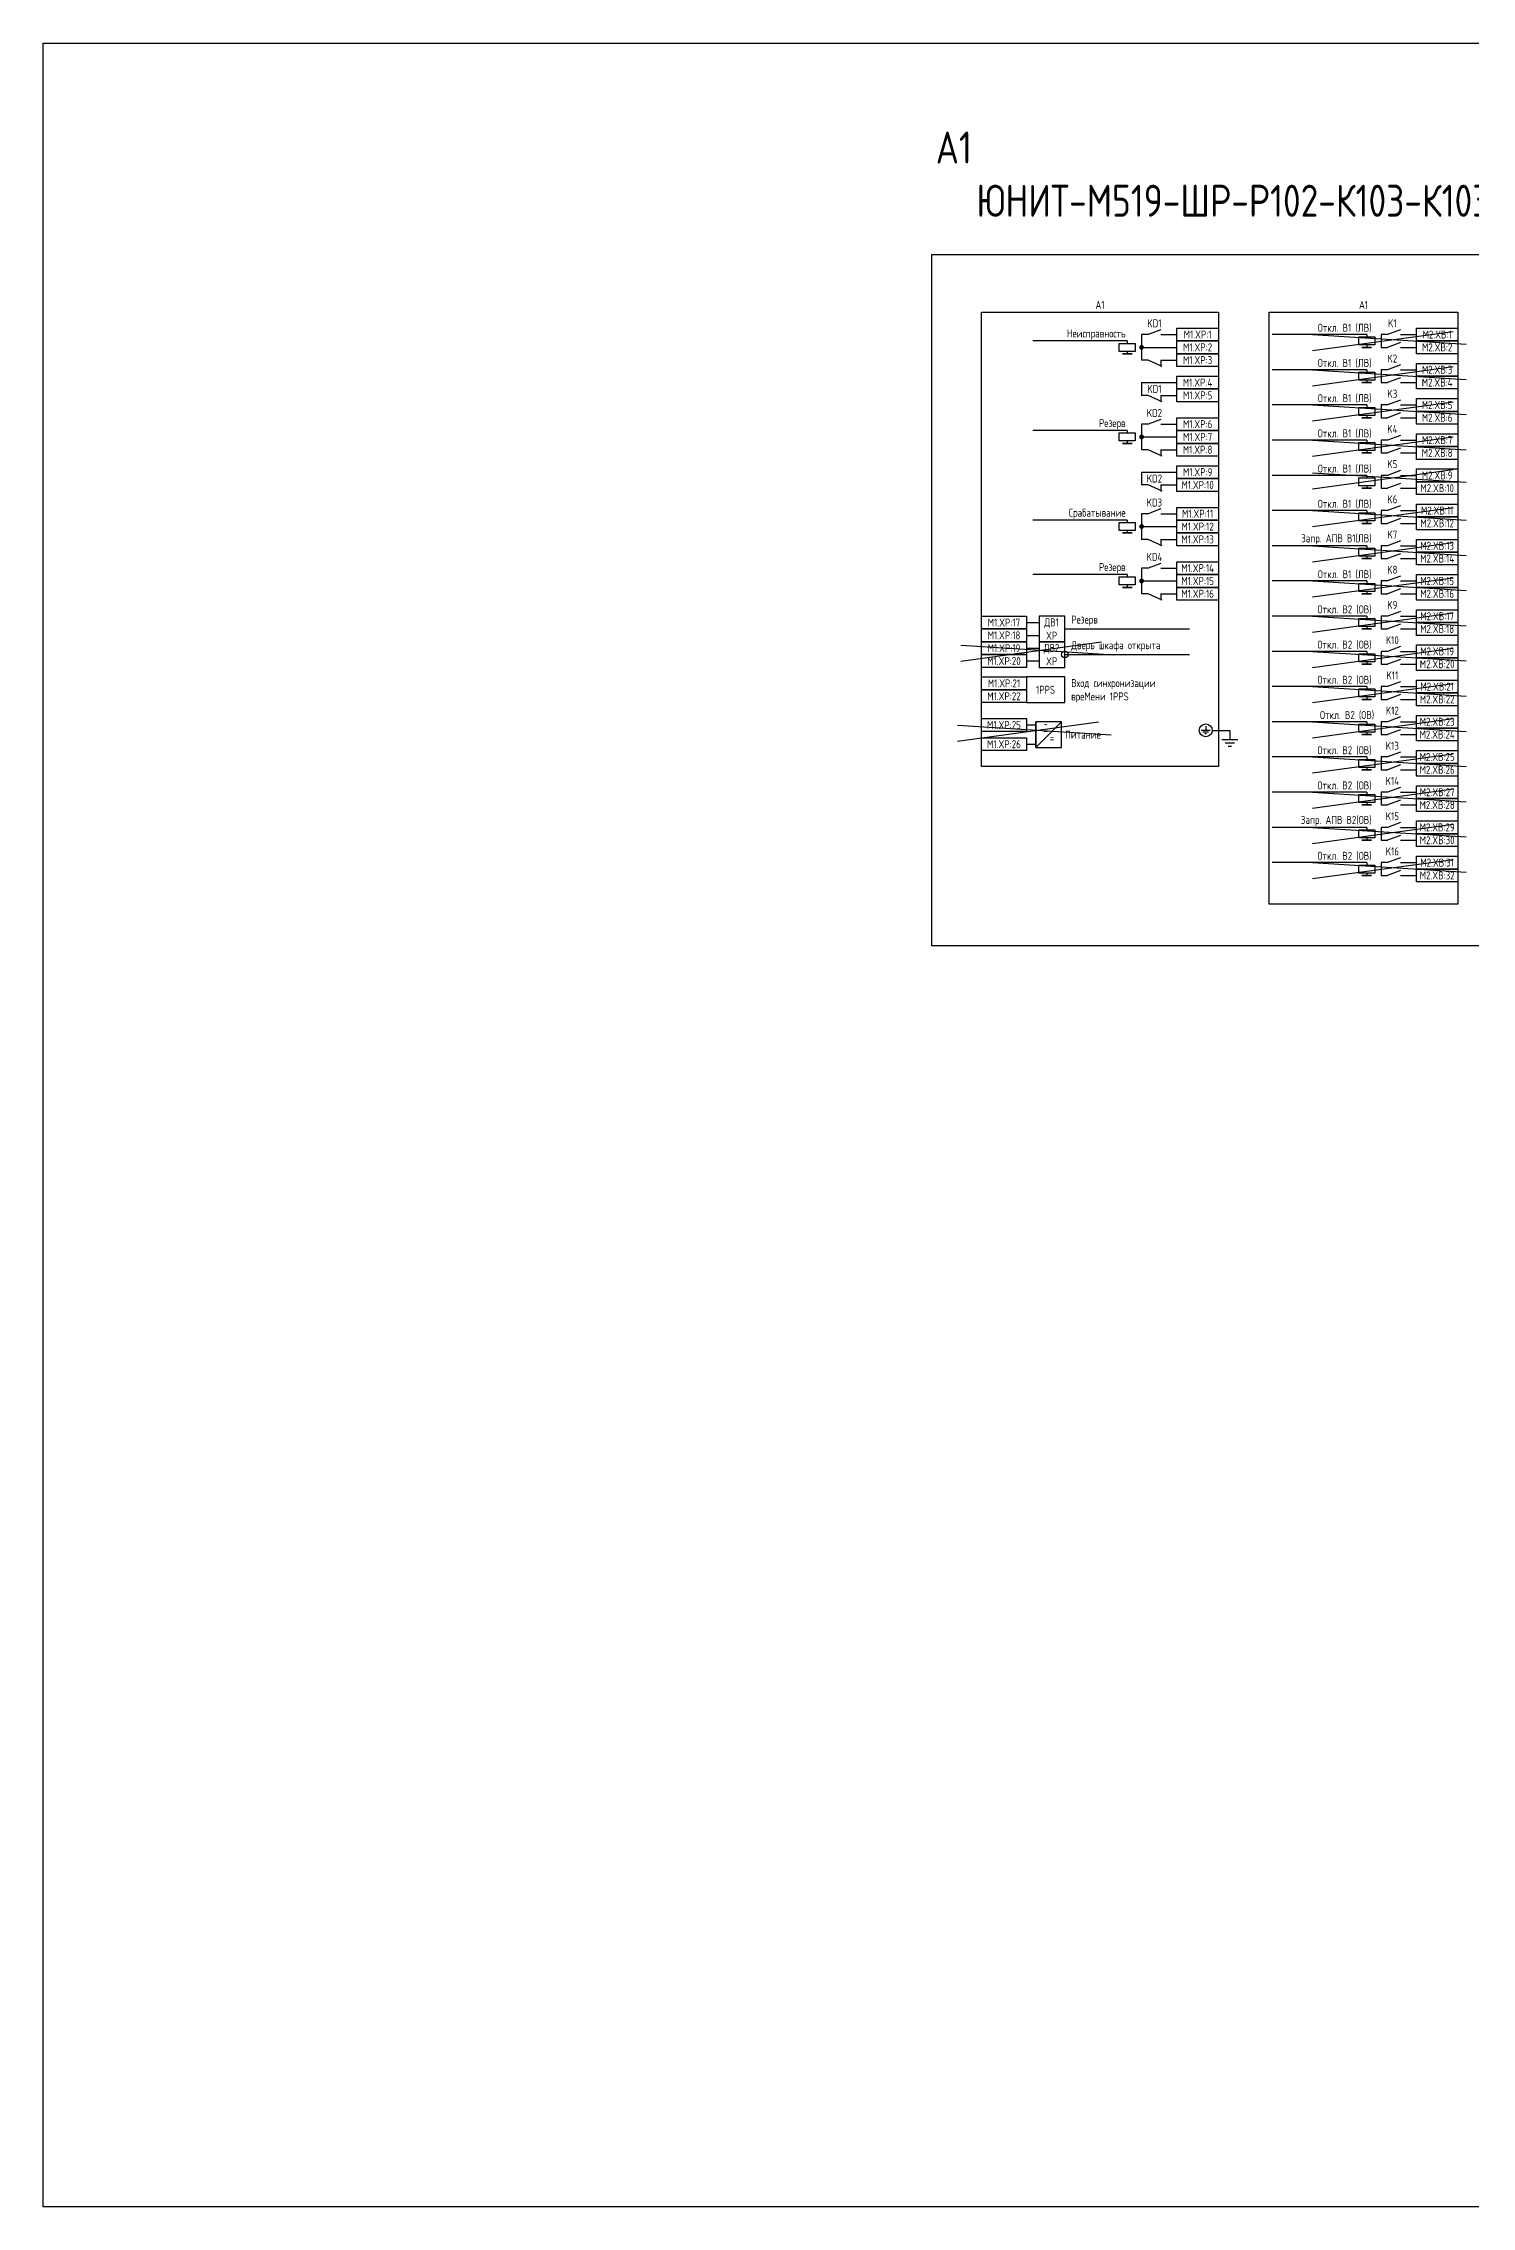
# Model space of a CAD drawing. Header units: millimetres. Extents: x -1117 to 3702, y -90 to 586.
# Drawn here: x -1117 to -671, y -90 to 586 of the extents above; entities that cross this region are included whole.
import ezdxf

# ---------------------------------------------------------------- set-up
doc = ezdxf.new("R2010")
doc.units = ezdxf.units.MM
doc.styles.add('Gost_type_A', font='GOST_A.TTF')

# ---------------------------------------------------------------- blocks, each defined once
blk = doc.blocks.new('POINT')
at = {"const_width": 0.75}
blk.add_lwpolyline([(-0.375, 0, 1), (0.375, 0, 1)], format="xyb", close=True, dxfattribs=at)

msp = doc.modelspace()

# ---------------------------------------------------------------- linework, layer by layer
at = {"ltscale": 1.08}
for p, q in [((-772.31, 494.99), (-774.31, 494.99)), ((-774.31, 494.99), (-774.31, 486.99)), ((-768.31, 494.99), (-763.31, 494.99)), ((-697.48, 494.99), (-699.48, 494.99)), ((-699.48, 494.99), (-699.48, 490.99)), ((-693.48, 494.99), (-688.48, 494.99)), ((-774.31, 490.99), (-763.31, 490.99)), ((-772.31, 486.99), (-774.31, 486.99)), ((-768.31, 486.99), (-763.31, 486.99)), ((-699.48, 490.99), (-697.48, 490.99)), ((-693.48, 490.99), (-688.48, 490.99)), ((-774.31, 479.99), (-763.31, 479.99)), ((-697.48, 483.99), (-699.48, 483.99)), ((-699.48, 483.99), (-699.48, 479.99)), ((-699.48, 479.99), (-697.48, 479.99)), ((-693.48, 483.99), (-688.48, 483.99)), ((-693.48, 479.99), (-688.48, 479.99)), ((-772.31, 475.99), (-774.31, 475.99)), ((-768.31, 475.99), (-763.31, 475.99)), ((-772.31, 466.99), (-774.31, 466.99)), ((-774.31, 466.99), (-774.31, 458.99)), ((-768.31, 466.99), (-763.31, 466.99)), ((-697.48, 472.99), (-699.48, 472.99)), ((-699.48, 472.99), (-699.48, 468.99)), ((-699.48, 468.99), (-697.48, 468.99)), ((-693.48, 472.99), (-688.48, 472.99)), ((-693.48, 468.99), (-688.48, 468.99)), ((-774.31, 462.99), (-763.31, 462.99)), ((-697.48, 461.99), (-699.48, 461.99)), ((-699.48, 461.99), (-699.48, 457.99)), ((-693.48, 461.99), (-688.48, 461.99)), ((-772.31, 458.99), (-774.31, 458.99)), ((-768.31, 458.99), (-763.31, 458.99)), ((-699.48, 457.99), (-697.48, 457.99)), ((-693.48, 457.99), (-688.48, 457.99)), ((-774.31, 451.99), (-763.31, 451.99)), ((-772.31, 447.99), (-774.31, 447.99)), ((-768.31, 447.99), (-763.31, 447.99)), ((-697.48, 450.99), (-699.48, 450.99)), ((-699.48, 450.99), (-699.48, 446.99)), ((-699.48, 446.99), (-697.48, 446.99)), ((-693.48, 450.99), (-688.48, 450.99)), ((-693.48, 446.99), (-688.48, 446.99)), ((-697.48, 439.99), (-699.48, 439.99)), ((-699.48, 439.99), (-699.48, 435.99)), ((-693.48, 439.99), (-688.48, 439.99)), ((-772.31, 438.99), (-774.31, 438.99)), ((-774.31, 438.99), (-774.31, 430.99)), ((-774.31, 434.99), (-763.31, 434.99)), ((-768.31, 438.99), (-763.31, 438.99)), ((-699.48, 435.99), (-697.48, 435.99)), ((-693.48, 435.99), (-688.48, 435.99)), ((-772.31, 430.99), (-774.31, 430.99)), ((-768.31, 430.99), (-763.31, 430.99)), ((-697.48, 428.99), (-699.48, 428.99)), ((-699.48, 428.99), (-699.48, 424.99)), ((-693.48, 428.99), (-688.48, 428.99)), ((-772.31, 421.99), (-774.31, 421.99)), ((-774.31, 421.99), (-774.31, 413.99)), ((-768.31, 421.99), (-763.31, 421.99)), ((-699.48, 424.99), (-697.48, 424.99)), ((-693.48, 424.99), (-688.48, 424.99)), ((-774.31, 417.99), (-763.31, 417.99)), ((-772.31, 413.99), (-774.31, 413.99)), ((-768.31, 413.99), (-763.31, 413.99)), ((-697.48, 417.99), (-699.48, 417.99)), ((-699.48, 417.99), (-699.48, 413.99)), ((-699.48, 413.99), (-697.48, 413.99)), ((-693.48, 417.99), (-688.48, 417.99)), ((-693.48, 413.99), (-688.48, 413.99)), ((-697.48, 406.99), (-699.48, 406.99)), ((-699.48, 406.99), (-699.48, 402.99)), ((-693.48, 406.99), (-688.48, 406.99)), ((-699.48, 402.99), (-697.48, 402.99)), ((-693.48, 402.99), (-688.48, 402.99)), ((-697.48, 395.99), (-699.48, 395.99)), ((-699.48, 395.99), (-699.48, 391.99)), ((-693.48, 395.99), (-688.48, 395.99)), ((-699.48, 391.99), (-697.48, 391.99)), ((-693.48, 391.99), (-688.48, 391.99)), ((-697.48, 384.99), (-699.48, 384.99)), ((-699.48, 384.99), (-699.48, 380.99)), ((-699.48, 380.99), (-697.48, 380.99)), ((-693.48, 384.99), (-688.48, 384.99)), ((-693.48, 380.99), (-688.48, 380.99)), ((-697.48, 373.99), (-699.48, 373.99)), ((-699.48, 373.99), (-699.48, 369.99)), ((-693.48, 373.99), (-688.48, 373.99)), ((-699.48, 369.99), (-697.48, 369.99)), ((-693.48, 369.99), (-688.48, 369.99)), ((-697.48, 362.99), (-699.48, 362.99)), ((-699.48, 362.99), (-699.48, 358.99)), ((-699.48, 358.99), (-697.48, 358.99)), ((-693.48, 362.99), (-688.48, 362.99)), ((-693.48, 358.99), (-688.48, 358.99)), ((-697.48, 351.99), (-699.48, 351.99)), ((-699.48, 351.99), (-699.48, 347.99)), ((-693.48, 351.99), (-688.48, 351.99)), ((-699.48, 347.99), (-697.48, 347.99)), ((-693.48, 347.99), (-688.48, 347.99)), ((-697.48, 340.99), (-699.48, 340.99)), ((-699.48, 340.99), (-699.48, 336.99)), ((-693.48, 340.99), (-688.48, 340.99)), ((-699.48, 336.99), (-697.48, 336.99)), ((-693.48, 336.99), (-688.48, 336.99)), ((-697.48, 329.99), (-699.48, 329.99)), ((-699.48, 329.99), (-699.48, 325.99)), ((-699.48, 325.99), (-697.48, 325.99)), ((-693.48, 329.99), (-688.48, 329.99)), ((-693.48, 325.99), (-688.48, 325.99))]:
    msp.add_line(p, q, dxfattribs=at)
at = {"ltscale": 4.32}
for p, q in [((-768.31, 496.49), (-772.31, 494.99)), ((-693.48, 496.49), (-697.48, 494.99)), ((-767.92, 485), (-772.31, 486.99)), ((-693.48, 492.49), (-697.48, 490.99)), ((-693.48, 485.49), (-697.48, 483.99)), ((-693.48, 481.49), (-697.48, 479.99)), ((-767.92, 474), (-772.31, 475.99)), ((-693.48, 474.49), (-697.48, 472.99)), ((-768.31, 468.49), (-772.31, 466.99)), ((-693.48, 470.49), (-697.48, 468.99)), ((-693.48, 463.49), (-697.48, 461.99)), ((-767.92, 457), (-772.31, 458.99)), ((-693.48, 459.49), (-697.48, 457.99)), ((-767.92, 446), (-772.31, 447.99)), ((-693.48, 452.49), (-697.48, 450.99)), ((-693.48, 448.49), (-697.48, 446.99)), ((-768.31, 440.49), (-772.31, 438.99)), ((-693.48, 441.49), (-697.48, 439.99)), ((-693.48, 437.49), (-697.48, 435.99)), ((-767.92, 429), (-772.31, 430.99)), ((-693.48, 430.49), (-697.48, 428.99)), ((-693.48, 426.49), (-697.48, 424.99)), ((-768.31, 423.49), (-772.31, 421.99)), ((-693.48, 419.49), (-697.48, 417.99)), ((-767.92, 412), (-772.31, 413.99)), ((-693.48, 415.49), (-697.48, 413.99)), ((-693.48, 408.49), (-697.48, 406.99)), ((-693.48, 404.49), (-697.48, 402.99)), ((-693.48, 397.49), (-697.48, 395.99)), ((-693.48, 393.49), (-697.48, 391.99)), ((-693.48, 386.49), (-697.48, 384.99)), ((-693.48, 382.49), (-697.48, 380.99)), ((-754.28, 372.6), (-754.28, 371.31)), ((-693.48, 375.49), (-697.48, 373.99)), ((-752.86, 371.31), (-755.71, 371.31)), ((-753.43, 370.74), (-755.14, 370.74)), ((-754, 370.18), (-754.57, 370.18)), ((-744.25, 368.31), (-749.25, 368.31)), ((-745.25, 367.31), (-748.25, 367.31)), ((-746.25, 366.31), (-747.25, 366.31)), ((-746.75, 371.31), (-746.75, 368.31)), ((-693.48, 371.49), (-697.48, 369.99)), ((-693.48, 364.49), (-697.48, 362.99)), ((-693.48, 360.49), (-697.48, 358.99)), ((-693.48, 353.49), (-697.48, 351.99)), ((-693.48, 349.49), (-697.48, 347.99)), ((-693.48, 342.49), (-697.48, 340.99)), ((-693.48, 338.49), (-697.48, 336.99)), ((-693.48, 331.49), (-697.48, 329.99)), ((-693.48, 327.49), (-697.48, 325.99))]:
    msp.add_line(p, q, dxfattribs=at)
for p, q in [((-703.98, 494.99), (-733.48, 494.99)), ((-703.98, 494.99), (-703.98, 494.24)), ((-778.81, 492.99), (-808.31, 492.99)), ((-778.81, 492.99), (-778.81, 492.24)), ((-778.81, 489.74), (-778.81, 488.99)), ((-768.31, 486.99), (-768.31, 484.99)), ((-703.98, 491.74), (-703.98, 490.99)), ((-774.31, 479.99), (-774.31, 475.99)), ((-703.98, 483.99), (-733.48, 483.99)), ((-703.98, 483.99), (-703.98, 483.24)), ((-703.98, 480.74), (-703.98, 479.99)), ((-768.31, 475.99), (-768.31, 473.99)), ((-703.98, 472.99), (-733.48, 472.99)), ((-703.98, 472.99), (-703.98, 472.24)), ((-703.98, 469.74), (-703.98, 468.99)), ((-778.81, 464.99), (-808.31, 464.99)), ((-778.81, 464.99), (-778.81, 464.24)), ((-778.81, 461.74), (-778.81, 460.99)), ((-703.98, 461.99), (-733.48, 461.99)), ((-703.98, 461.99), (-703.98, 461.24)), ((-768.31, 458.99), (-768.31, 456.99)), ((-703.98, 458.74), (-703.98, 457.99)), ((-774.31, 451.99), (-774.31, 447.99)), ((-768.31, 447.99), (-768.31, 445.99)), ((-703.98, 450.99), (-733.48, 450.99)), ((-703.98, 450.99), (-703.98, 450.24)), ((-703.98, 447.74), (-703.98, 446.99)), ((-703.98, 439.99), (-733.48, 439.99)), ((-703.98, 439.99), (-703.98, 439.24)), ((-778.81, 436.99), (-808.31, 436.99)), ((-778.81, 436.99), (-778.81, 436.24)), ((-778.81, 433.74), (-778.81, 432.99)), ((-703.98, 436.74), (-703.98, 435.99)), ((-768.31, 430.99), (-768.31, 428.99)), ((-703.98, 428.99), (-733.48, 428.99)), ((-703.98, 428.99), (-703.98, 428.24)), ((-778.81, 419.99), (-808.31, 419.99)), ((-778.81, 419.99), (-778.81, 419.24)), ((-703.98, 425.74), (-703.98, 424.99)), ((-778.81, 416.74), (-778.81, 415.99)), ((-768.31, 413.99), (-768.31, 411.99)), ((-703.98, 417.99), (-733.48, 417.99)), ((-703.98, 417.99), (-703.98, 417.24)), ((-703.98, 414.74), (-703.98, 413.99)), ((-703.98, 406.99), (-733.48, 406.99)), ((-703.98, 406.99), (-703.98, 406.24)), ((-810.31, 404.99), (-806.31, 404.99)), ((-810.31, 400.99), (-806.31, 400.99)), ((-798.31, 402.99), (-759.31, 402.99)), ((-703.98, 403.74), (-703.98, 402.99)), ((-810.31, 396.99), (-806.31, 396.99)), ((-810.31, 392.99), (-806.31, 392.99)), ((-798.31, 394.99), (-759.31, 394.99)), ((-703.98, 395.99), (-733.48, 395.99)), ((-703.98, 395.99), (-703.98, 395.24)), ((-703.98, 392.74), (-703.98, 391.99)), ((-703.98, 384.99), (-733.48, 384.99)), ((-703.98, 384.99), (-703.98, 384.24)), ((-703.98, 381.74), (-703.98, 380.99)), ((-807.31, 365.99), (-807.31, 373.99)), ((-807.31, 365.99), (-799.31, 373.99)), ((-703.98, 373.99), (-733.48, 373.99)), ((-703.98, 373.99), (-703.98, 373.24)), ((-752.26, 371.31), (-746.75, 371.31)), ((-703.98, 370.74), (-703.98, 369.99)), ((-703.98, 362.99), (-733.48, 362.99)), ((-703.98, 362.99), (-703.98, 362.24)), ((-703.98, 359.74), (-703.98, 358.99)), ((-703.98, 351.99), (-733.48, 351.99)), ((-703.98, 351.99), (-703.98, 351.24)), ((-703.98, 348.74), (-703.98, 347.99)), ((-703.98, 340.99), (-733.48, 340.99)), ((-703.98, 340.99), (-703.98, 340.24)), ((-703.98, 337.74), (-703.98, 336.99)), ((-703.98, 329.99), (-733.48, 329.99)), ((-703.98, 329.99), (-703.98, 329.24)), ((-703.98, 326.74), (-703.98, 325.99))]:
    msp.add_line(p, q)
at = {"color": 6}
for p, q in [((-720.95, 489.99), (-676.95, 495.99)), ((-720.95, 494.99), (-672.95, 491.99)), ((-720.95, 478.99), (-676.95, 484.99)), ((-720.95, 483.99), (-672.95, 480.99)), ((-720.95, 467.99), (-676.95, 473.99)), ((-720.95, 472.99), (-672.95, 469.99)), ((-720.95, 456.99), (-676.95, 462.99)), ((-720.95, 461.99), (-672.95, 458.99)), ((-720.95, 446.81), (-676.95, 452.81)), ((-720.95, 451.81), (-672.95, 448.81)), ((-720.95, 434.99), (-676.95, 440.99)), ((-720.95, 439.99), (-672.95, 436.99)), ((-720.95, 423.99), (-676.95, 429.99)), ((-720.95, 428.99), (-672.95, 425.99)), ((-720.95, 412.99), (-676.95, 418.99)), ((-720.95, 417.99), (-672.95, 414.99)), ((-720.95, 401.99), (-676.95, 407.99)), ((-720.95, 406.99), (-672.95, 403.99)), ((-830.79, 392.96), (-786.79, 398.96)), ((-830.79, 397.96), (-782.79, 394.96)), ((-720.95, 390.99), (-676.95, 396.99)), ((-720.95, 395.99), (-672.95, 392.99)), ((-720.95, 379.99), (-676.95, 385.99)), ((-720.95, 384.99), (-672.95, 381.99)), ((-831.79, 367.96), (-787.79, 373.96)), ((-831.79, 372.96), (-783.79, 369.96)), ((-720.95, 368.99), (-676.95, 374.99)), ((-720.95, 373.99), (-672.95, 370.99)), ((-720.95, 357.99), (-676.95, 363.99)), ((-720.95, 362.99), (-672.95, 359.99)), ((-720.95, 346.99), (-676.95, 352.99)), ((-720.95, 351.99), (-672.95, 348.99)), ((-720.95, 335.99), (-676.95, 341.99)), ((-720.95, 340.99), (-672.95, 337.99)), ((-720.95, 324.99), (-676.95, 330.99)), ((-720.95, 329.99), (-672.95, 326.99))]:
    msp.add_line(p, q, dxfattribs=at)
at = {"ltscale": 4}
for p, q in [((-810.31, 372.99), (-807.31, 372.99)), ((-810.31, 366.99), (-807.31, 366.99))]:
    msp.add_line(p, q, dxfattribs=at)
for points in [[(-1117.42, 586), (3701.92, 586), (3701.92, -90), (-1117.42, -90)], [(-839.89, 519.99), (266.63, 519.99), (266.63, 303.99), (-839.89, 303.99)], [(-824.31, 501.99), (-750.31, 501.99), (-750.31, 359.99), (-824.31, 359.99)], [(-734.48, 501.99), (-675.48, 501.99), (-675.48, 316.99), (-734.48, 316.99)], [(-763.31, 496.99), (-750.31, 496.99), (-750.31, 492.99), (-763.31, 492.99)], [(-701.48, 494.24), (-701.48, 491.74), (-706.48, 491.74), (-706.48, 494.24)], [(-688.48, 496.99), (-675.48, 496.99), (-675.48, 492.99), (-688.48, 492.99)], [(-776.31, 492.24), (-776.31, 489.74), (-781.31, 489.74), (-781.31, 492.24)], [(-777.31, 488.99), (-780.31, 488.99)], [(-763.31, 492.99), (-750.31, 492.99), (-750.31, 488.99), (-763.31, 488.99)], [(-763.31, 488.99), (-750.31, 488.99), (-750.31, 484.99), (-763.31, 484.99)], [(-702.48, 490.99), (-705.48, 490.99)], [(-688.48, 492.99), (-675.48, 492.99), (-675.48, 488.99), (-688.48, 488.99)], [(-763.31, 481.99), (-750.31, 481.99), (-750.31, 477.99), (-763.31, 477.99)], [(-701.48, 483.24), (-701.48, 480.74), (-706.48, 480.74), (-706.48, 483.24)], [(-702.48, 479.99), (-705.48, 479.99)], [(-688.48, 485.99), (-675.48, 485.99), (-675.48, 481.99), (-688.48, 481.99)], [(-688.48, 481.99), (-675.48, 481.99), (-675.48, 477.99), (-688.48, 477.99)], [(-763.31, 477.99), (-750.31, 477.99), (-750.31, 473.99), (-763.31, 473.99)], [(-688.48, 474.99), (-675.48, 474.99), (-675.48, 470.99), (-688.48, 470.99)], [(-763.31, 468.99), (-750.31, 468.99), (-750.31, 464.99), (-763.31, 464.99)], [(-701.48, 472.24), (-701.48, 469.74), (-706.48, 469.74), (-706.48, 472.24)], [(-702.48, 468.99), (-705.48, 468.99)], [(-688.48, 470.99), (-675.48, 470.99), (-675.48, 466.99), (-688.48, 466.99)], [(-776.31, 464.24), (-776.31, 461.74), (-781.31, 461.74), (-781.31, 464.24)], [(-777.31, 460.99), (-780.31, 460.99)], [(-763.31, 464.99), (-750.31, 464.99), (-750.31, 460.99), (-763.31, 460.99)], [(-763.31, 460.99), (-750.31, 460.99), (-750.31, 456.99), (-763.31, 456.99)], [(-701.48, 461.24), (-701.48, 458.74), (-706.48, 458.74), (-706.48, 461.24)], [(-688.48, 463.99), (-675.48, 463.99), (-675.48, 459.99), (-688.48, 459.99)], [(-688.48, 459.99), (-675.48, 459.99), (-675.48, 455.99), (-688.48, 455.99)], [(-763.31, 453.99), (-750.31, 453.99), (-750.31, 449.99), (-763.31, 449.99)], [(-702.48, 457.99), (-705.48, 457.99)], [(-688.48, 452.99), (-675.48, 452.99), (-675.48, 448.99), (-688.48, 448.99)], [(-763.31, 449.99), (-750.31, 449.99), (-750.31, 445.99), (-763.31, 445.99)], [(-701.48, 450.24), (-701.48, 447.74), (-706.48, 447.74), (-706.48, 450.24)], [(-702.48, 446.99), (-705.48, 446.99)], [(-688.48, 448.99), (-675.48, 448.99), (-675.48, 444.99), (-688.48, 444.99)], [(-763.31, 440.99), (-750.31, 440.99), (-750.31, 436.99), (-763.31, 436.99)], [(-688.48, 441.99), (-675.48, 441.99), (-675.48, 437.99), (-688.48, 437.99)], [(-776.31, 436.24), (-776.31, 433.74), (-781.31, 433.74), (-781.31, 436.24)], [(-777.31, 432.99), (-780.31, 432.99)], [(-763.31, 436.99), (-750.31, 436.99), (-750.31, 432.99), (-763.31, 432.99)], [(-763.31, 432.99), (-750.31, 432.99), (-750.31, 428.99), (-763.31, 428.99)], [(-701.48, 439.24), (-701.48, 436.74), (-706.48, 436.74), (-706.48, 439.24)], [(-702.48, 435.99), (-705.48, 435.99)], [(-688.48, 437.99), (-675.48, 437.99), (-675.48, 433.99), (-688.48, 433.99)], [(-701.48, 428.24), (-701.48, 425.74), (-706.48, 425.74), (-706.48, 428.24)], [(-688.48, 430.99), (-675.48, 430.99), (-675.48, 426.99), (-688.48, 426.99)], [(-688.48, 426.99), (-675.48, 426.99), (-675.48, 422.99), (-688.48, 422.99)], [(-776.31, 419.24), (-776.31, 416.74), (-781.31, 416.74), (-781.31, 419.24)], [(-763.31, 423.99), (-750.31, 423.99), (-750.31, 419.99), (-763.31, 419.99)], [(-763.31, 419.99), (-750.31, 419.99), (-750.31, 415.99), (-763.31, 415.99)], [(-702.48, 424.99), (-705.48, 424.99)], [(-688.48, 419.99), (-675.48, 419.99), (-675.48, 415.99), (-688.48, 415.99)], [(-777.31, 415.99), (-780.31, 415.99)], [(-763.31, 415.99), (-750.31, 415.99), (-750.31, 411.99), (-763.31, 411.99)], [(-701.48, 417.24), (-701.48, 414.74), (-706.48, 414.74), (-706.48, 417.24)], [(-702.48, 413.99), (-705.48, 413.99)], [(-688.48, 415.99), (-675.48, 415.99), (-675.48, 411.99), (-688.48, 411.99)], [(-824.31, 406.99), (-810.31, 406.99), (-810.31, 402.99), (-824.31, 402.99)], [(-701.48, 406.24), (-701.48, 403.74), (-706.48, 403.74), (-706.48, 406.24)], [(-688.48, 408.99), (-675.48, 408.99), (-675.48, 404.99), (-688.48, 404.99)], [(-824.31, 402.99), (-810.31, 402.99), (-810.31, 398.99), (-824.31, 398.99)], [(-824.31, 398.99), (-810.31, 398.99), (-810.31, 394.99), (-824.31, 394.99)], [(-702.48, 402.99), (-705.48, 402.99)], [(-688.48, 404.99), (-675.48, 404.99), (-675.48, 400.99), (-688.48, 400.99)], [(-824.31, 394.99), (-810.31, 394.99), (-810.31, 390.99), (-824.31, 390.99)], [(-701.48, 395.24), (-701.48, 392.74), (-706.48, 392.74), (-706.48, 395.24)], [(-688.48, 397.99), (-675.48, 397.99), (-675.48, 393.99), (-688.48, 393.99)], [(-688.48, 393.99), (-675.48, 393.99), (-675.48, 389.99), (-688.48, 389.99)], [(-824.31, 387.99), (-810.31, 387.99), (-810.31, 383.99), (-824.31, 383.99)], [(-702.48, 391.99), (-705.48, 391.99)], [(-688.48, 386.99), (-675.48, 386.99), (-675.48, 382.99), (-688.48, 382.99)], [(-824.31, 383.99), (-810.31, 383.99), (-810.31, 379.99), (-824.31, 379.99)], [(-701.48, 384.24), (-701.48, 381.74), (-706.48, 381.74), (-706.48, 384.24)], [(-702.48, 380.99), (-705.48, 380.99)], [(-688.48, 382.99), (-675.48, 382.99), (-675.48, 378.99), (-688.48, 378.99)], [(-824.31, 374.99), (-810.31, 374.99), (-810.31, 370.99), (-824.31, 370.99)], [(-701.48, 373.24), (-701.48, 370.74), (-706.48, 370.74), (-706.48, 373.24)], [(-688.48, 375.99), (-675.48, 375.99), (-675.48, 371.99), (-688.48, 371.99)], [(-688.48, 371.99), (-675.48, 371.99), (-675.48, 367.99), (-688.48, 367.99)], [(-824.31, 368.99), (-810.31, 368.99), (-810.31, 364.99), (-824.31, 364.99)], [(-702.48, 369.99), (-705.48, 369.99)], [(-701.48, 362.24), (-701.48, 359.74), (-706.48, 359.74), (-706.48, 362.24)], [(-702.48, 358.99), (-705.48, 358.99)], [(-688.48, 364.99), (-675.48, 364.99), (-675.48, 360.99), (-688.48, 360.99)], [(-688.48, 360.99), (-675.48, 360.99), (-675.48, 356.99), (-688.48, 356.99)], [(-688.48, 353.99), (-675.48, 353.99), (-675.48, 349.99), (-688.48, 349.99)], [(-701.48, 351.24), (-701.48, 348.74), (-706.48, 348.74), (-706.48, 351.24)], [(-702.48, 347.99), (-705.48, 347.99)], [(-688.48, 349.99), (-675.48, 349.99), (-675.48, 345.99), (-688.48, 345.99)], [(-701.48, 340.24), (-701.48, 337.74), (-706.48, 337.74), (-706.48, 340.24)], [(-688.48, 342.99), (-675.48, 342.99), (-675.48, 338.99), (-688.48, 338.99)], [(-688.48, 338.99), (-675.48, 338.99), (-675.48, 334.99), (-688.48, 334.99)], [(-702.48, 336.99), (-705.48, 336.99)], [(-688.48, 331.99), (-675.48, 331.99), (-675.48, 327.99), (-688.48, 327.99)], [(-701.48, 329.24), (-701.48, 326.74), (-706.48, 326.74), (-706.48, 329.24)], [(-702.48, 325.99), (-705.48, 325.99)], [(-688.48, 327.99), (-675.48, 327.99), (-675.48, 323.99), (-688.48, 323.99)]]:
    msp.add_lwpolyline(points, close=True)
for points in [[(-806.31, 398.99), (-798.31, 398.99), (-798.31, 406.99), (-806.31, 406.99)], [(-806.31, 390.99), (-798.31, 390.99), (-798.31, 398.99), (-806.31, 398.99)], [(-810.31, 379.99), (-798.31, 379.99), (-798.31, 387.99), (-810.31, 387.99)], [(-807.31, 365.99), (-799.31, 365.99), (-799.31, 373.99), (-807.31, 373.99)]]:
    msp.add_lwpolyline(points, close=True, dxfattribs=at)
for centre, radius in [((-798.31, 394.99), 1), ((-754.28, 371.31), 2.02)]:
    msp.add_circle(centre, radius)

# ---------------------------------------------------------------- block references
for p in [(-774.31, 490.99), (-774.31, 462.99), (-774.31, 434.99), (-774.31, 417.99)]:
    msp.add_blockref('POINT', p)

# ---------------------------------------------------------------- texts
at = {"style": 'Gost_type_A'}
for s, insert, char_height, width, attachment_point, line_spacing_factor in [('\\pxql;A1', (-638.12, 548.41), 10, 401, 8, 0.9), ('ЮНИТ-М519-ШР-Р102-К103-К103-К103-В101-В101-В101-В101-В101-М186.0800-М186.0800-С01.03', (-596.28, 531.77), 10, 401, 8, 0.9), ('A1', (-787.31, 502.99), 2.5, 74.0002, 8, 0.9), ('A1', (-704.98, 502.99), 2.5, 59, 8, 0.9), ('Неисправность', (-779.31, 494.99), 2.5, 37, 6, 0.8), ('Резерв', (-779.31, 466.99), 2.5, 37, 6, 0.8), ('Срабатывание', (-779.31, 438.99), 2.5, 37, 6, 0.8), ('Резерв', (-779.31, 421.99), 2.5, 37, 6, 0.8)]:
    msp.add_mtext(s, dxfattribs=dict(at, insert=insert, char_height=char_height, width=width, attachment_point=attachment_point, line_spacing_factor=line_spacing_factor))
at = {"char_height": 2.5, "style": 'Gost_type_A'}
for s, insert, width, attachment_point in [('KD1', (-770.31, 498.49), 8, 5), ('M1.XP:1', (-756.81, 494.99), 13, 5), ('Откл. B1 (ЛВ) ', (-702.48, 496.99), 31.0015, 6), ('K1', (-695.98, 498.49), 5, 5), ('M2.XВ:1', (-681.98, 494.99), 13, 5), ('M1.XP:3', (-756.81, 486.99), 13, 5), ('M1.XP:2', (-756.81, 490.99), 13, 5), ('Откл. B1 (ЛВ) ', (-702.48, 485.99), 31.0015, 6), ('K2', (-695.98, 487.49), 5, 5), ('M2.XВ:2', (-681.98, 490.99), 13, 5), ('M1.XP:4', (-756.81, 479.99), 13, 5), ('M2.XВ:4', (-681.98, 479.99), 13, 5), ('M2.XВ:3', (-681.98, 483.99), 13, 5), ('KD1', (-770.31, 477.99), 8, 5), ('M1.XP:5', (-756.81, 475.99), 13, 5), ('Откл. B1 (ЛВ) ', (-702.48, 474.99), 32, 6), ('K3', (-695.98, 476.49), 5, 5), ('M2.XВ:5', (-681.98, 472.99), 13, 5), ('KD2', (-770.31, 470.49), 8, 5), ('M1.XP:6', (-756.81, 466.99), 13, 5), ('K4', (-695.98, 465.49), 5, 5), ('M2.XВ:6', (-681.98, 468.99), 13, 5), ('M1.XP:8', (-756.81, 458.99), 13, 5), ('M1.XP:7', (-756.81, 462.99), 13, 5), ('Откл. B1 (ЛВ) ', (-702.48, 463.99), 31.0015, 6), ('M2.XВ:7', (-681.98, 461.99), 13, 5), ('M1.XP:9', (-756.81, 451.99), 13, 5), ('Откл. B1 (ЛВ) ', (-702.48, 452.99), 31.0015, 6), ('K5', (-695.98, 454.49), 5, 5), ('M2.XВ:8', (-681.98, 457.99), 13, 5), ('KD2', (-770.31, 449.99), 8, 5), ('M1.XP:10', (-756.81, 447.99), 13, 5), ('M2.XВ:10', (-681.98, 446.99), 13, 5), ('M2.XВ:9', (-681.98, 450.99), 13, 5), ('KD3', (-770.31, 442.49), 8, 5), ('M1.XP:11', (-756.81, 438.99), 13, 5), ('Откл. B1 (ЛВ) ', (-702.48, 441.99), 31.0015, 6), ('K6', (-695.98, 443.49), 5, 5), ('M2.XВ:11', (-681.98, 439.99), 13, 5), ('M1.XP:12', (-756.81, 434.99), 13, 5), ('Запр. АПВ В1(ЛВ)', (-702.48, 430.99), 31.0015, 6), ('K7', (-695.98, 432.49), 5, 5), ('M2.XВ:12', (-681.98, 435.99), 13, 5), ('KD4', (-770.31, 425.49), 8, 5), ('M1.XP:13', (-756.81, 430.99), 13, 5), ('M2.XВ:14', (-681.98, 424.99), 13, 5), ('M2.XВ:13', (-681.98, 428.99), 13, 5), ('M1.XP:14', (-756.81, 421.99), 13, 5), ('M1.XP:15', (-756.81, 417.99), 13, 5), ('Откл. B1 (ЛВ) ', (-702.48, 419.99), 31.0015, 6), ('K8', (-695.98, 421.49), 5, 5), ('M2.XВ:15', (-681.98, 417.99), 13, 5), ('M1.XP:16', (-756.81, 413.99), 13, 5), ('M2.XВ:16', (-681.98, 413.99), 13, 5), ('M1.XP:17', (-817.31, 404.99), 14, 5), ('ДВ1 XP', (-802.43, 402.99), 7.7588, 5), ('Резерв', (-796.31, 403.99), 27.8465, 7), ('Откл. В2 (ОВ)', (-702.48, 408.99), 31.0015, 6), ('K9', (-695.98, 410.49), 5, 5), ('M2.XВ:17', (-681.98, 406.99), 13, 5), ('M1.XP:18', (-817.31, 400.99), 14, 5), ('Дверь шкафа открыта', (-796.31, 395.99), 35.9749, 7), ('Откл. B2 (ОВ) ', (-702.48, 397.99), 31.0015, 6), ('K10', (-695.98, 399.49), 5, 5), ('M2.XВ:18', (-681.98, 402.99), 13, 5), ('M1.XP:20', (-817.31, 392.99), 14, 5), ('M1.XP:19', (-817.31, 396.99), 14, 5), ('ДВ2 XP', (-802.43, 394.99), 7.7588, 5), ('M2.XВ:20', (-681.98, 391.99), 13, 5), ('M2.XВ:19', (-681.98, 395.99), 13, 5), ('M1.XP:21', (-817.31, 385.99), 14, 5), ('Вход синхронизации\\PвреMени 1PPS', (-796.31, 379.99), 35.9749, 7), ('Откл. B2 (ОВ) ', (-702.48, 386.99), 31.0015, 6), ('K11', (-695.98, 388.49), 5, 5), ('M2.XВ:21', (-681.98, 384.99), 13, 5), ('M1.XP:22', (-817.31, 381.99), 14, 5), ('1PPS', (-804.31, 383.99), 12, 5), ('K12', (-695.98, 377.49), 5, 5), ('M2.XВ:22', (-681.98, 380.99), 13, 5), ('M1.XP:25', (-817.31, 372.99), 13.9956, 5), ('~', (-804.31, 373.03), 2.7, 5), ('Откл. B2 (ОВ) ', (-701.67, 375.99), 33.0257, 6), ('M2.XВ:23', (-681.98, 373.99), 13, 5), ('M1.XP:26', (-817.31, 366.99), 13.9956, 5), ('=', (-804.31, 371.53), 6, 5), ('=', (-802.31, 368.99), 6, 5), ('Питание', (-792.64, 369.98), 11.3452, 5), ('Откл. B2 (ОВ) ', (-702.48, 364.99), 31.9999, 6), ('K13', (-695.98, 366.49), 5, 5), ('M2.XВ:24', (-681.98, 369.99), 13, 5), ('M2.XВ:25', (-681.98, 362.99), 13, 5), ('M2.XВ:26', (-681.98, 358.99), 13, 5), ('Откл. B2 (ОВ) ', (-702.48, 353.99), 31.0015, 6), ('K14', (-695.98, 355.49), 5, 5), ('M2.XВ:27', (-681.98, 351.99), 13, 5), ('Запр. АПВ В2(ОВ)', (-702.48, 342.99), 31.0015, 6), ('K15', (-695.98, 344.49), 5, 5), ('M2.XВ:28', (-681.98, 347.99), 13, 5), ('M2.XВ:29', (-681.98, 340.99), 13, 5), ('M2.XВ:30', (-681.98, 336.99), 13, 5), ('Откл. B2 (ОВ) ', (-702.48, 331.99), 31.0015, 6), ('K16', (-695.98, 333.49), 5, 5), ('M2.XВ:31', (-681.98, 329.99), 13, 5), ('M2.XВ:32', (-681.98, 325.99), 13, 5)]:
    msp.add_mtext(s, dxfattribs=dict(at, insert=insert, width=width, attachment_point=attachment_point))

doc.saveas('drawing.dxf')
